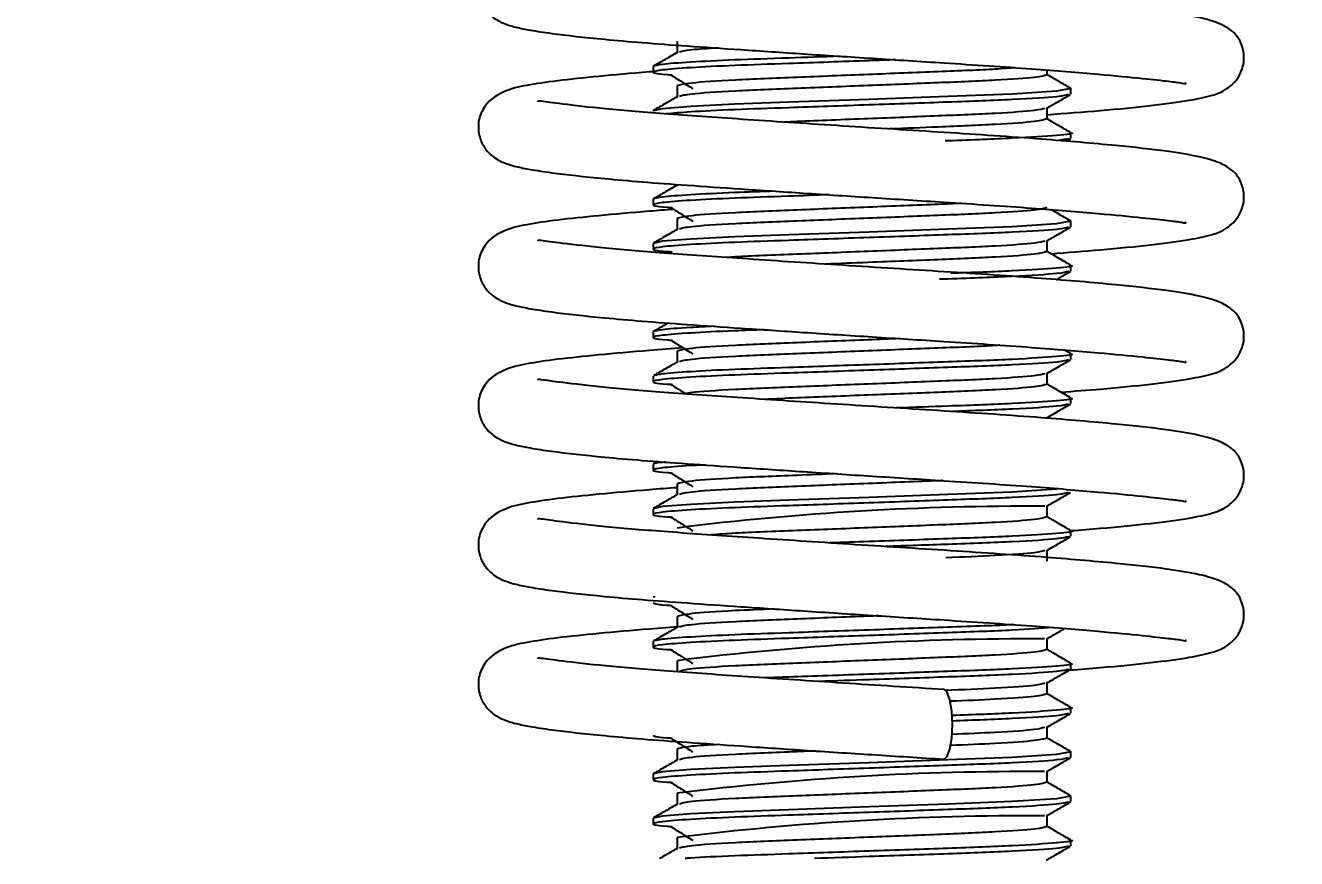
# Model space of a CAD drawing. Header units: millimetres. Extents: x 5 to 292, y 4 to 204.
# Drawn here: x 36.26 to 45.39, y 87.77 to 93.76 of the extents above; entities that cross this region are included whole.
import ezdxf

# ---------------------------------------------------------------- set-up
doc = ezdxf.new("R2010")
doc.units = ezdxf.units.MM
doc.layers.add('LAYER_1', color=179, linetype='Continuous')
doc.styles.add('SLDTEXTSTYLE0', font='TXT', dxfattribs={"width": 0.75})
doc.dimstyles.new('SLDDIMSTYLE1', dxfattribs={"dimtxt": 3.5, "dimasz": 3.556, "dimexe": 0, "dimexo": 0.0625, "dimgap": 0.875, "dimtad": 1, "dimrnd": 1e-09, "dimzin": 12, "dimdsep": 46, "dimtxsty": 'SLDTEXTSTYLE0', "dimblk1": 'CLOSED', "dimblk2": 'CLOSED', "dimsah": 1, "dimcen": 0.09, "dimadec": 0, "dimazin": 3, "dimtfac": 1, "dimtmove": 0, "dimatfit": 0, "dimldrblk": 'CLOSED', "dimfxl": 1, "dimfrac": 2, "dimtolj": 1, "dimtzin": 12, "dimarcsym": 0})

# ---------------------------------------------------------------- blocks, each defined once
blk = doc.blocks.new('_CLOSED')
at = {"color": 0, "linetype": 'ByBlock', "lineweight": -2}
for p, q in [((-1, 0.166667), (0, 0)), ((-1, 0.166667), (-1, -0.166667)), ((0, 0), (-1, -0.166667)), ((0, 0), (-1, 0))]:
    blk.add_line(p, q, dxfattribs=at)
blk = doc.blocks.new('_D_3')
at = {"layer": 'LAYER_1'}
for p, q in [((31.6958, 102.624), (31.6958, 108.974)), ((53.0229, 102.624), (30.6958, 102.624)), ((31.6958, 102.624), (31.6958, 84.774)), ((38.2229, 84.774), (30.6958, 84.774)), ((31.6958, 84.774), (31.6958, 78.424))]:
    blk.add_line(p, q, dxfattribs=at)
at = {"layer": 'LAYER_1', "xscale": 3.556, "yscale": 3.556}
for p, rotation in [((31.6958, 102.624, 1.4936), 270), ((31.6958, 84.774, 1.4936), 90)]:
    blk.add_blockref('_CLOSED', p, dxfattribs=dict(at, rotation=rotation))
at = {"layer": 'LAYER_1', "insert": (27.184, 83.1358), "char_height": 3.5, "attachment_point": 1, "rotation": 90, "style": 'SLDTEXTSTYLE0'}
blk.add_mtext('17.85mm', dxfattribs=at)

msp = doc.modelspace()

# ---------------------------------------------------------------- linework, layer by layer
at = {"color": 7, "linetype": 'Continuous', "lineweight": 25}
for p, q in [((40.9447, 93.64), (40.9447, 93.562)), ((40.9447, 93.64), (40.9447, 93.562)), ((40.7729, 93.4614), (40.7729, 93.4217)), ((43.601, 93.4019), (43.601, 93.4358)), ((40.9447, 93.3225), (40.9447, 93.2445)), ((40.9447, 93.3225), (40.9447, 93.2445)), ((43.7729, 93.2629), (43.7729, 93.3026)), ((43.601, 93.0844), (43.601, 93.1623)), ((43.7729, 92.9454), (43.7729, 92.9851)), ((43.755, 92.9426), (43.6812, 92.9291)), ((43.7383, 92.9242), (43.7706, 92.9429)), ((40.7729, 92.5089), (40.7729, 92.4692)), ((40.9447, 92.37), (40.9447, 92.292)), ((40.9447, 92.37), (40.9447, 92.292)), ((43.7729, 92.3104), (43.7729, 92.3501)), ((40.7729, 92.1914), (40.7729, 92.1517)), ((43.601, 92.1319), (43.601, 92.2098)), ((43.7729, 91.9929), (43.7729, 92.0326)), ((40.7729, 91.5564), (40.7729, 91.5167)), ((40.9447, 91.4175), (40.9447, 91.3395)), ((40.9447, 91.4175), (40.9447, 91.3395)), ((43.7706, 91.4002), (43.7267, 91.4256)), ((43.7729, 91.3579), (43.7729, 91.3976)), ((40.7729, 91.2389), (40.7729, 91.1992)), ((43.601, 91.1794), (43.601, 91.2573)), ((43.7729, 91.0404), (43.7729, 91.0801)), ((40.7729, 90.6039), (40.7729, 90.5642)), ((40.8069, 90.6248), (40.7751, 90.6064)), ((40.9447, 90.465), (40.9447, 90.387)), ((40.9447, 90.465), (40.9447, 90.387)), ((43.601, 90.2269), (43.601, 90.3048)), ((40.7729, 90.2864), (40.7729, 90.2467)), ((43.7729, 90.0879), (43.7729, 90.1276)), ((43.601, 89.9094), (43.601, 89.9873)), ((40.7853, 89.6541), (40.7729, 89.6514)), ((40.9447, 89.5125), (40.9447, 89.4345)), ((40.9447, 89.5125), (40.9447, 89.4345)), ((40.7729, 89.3339), (40.7729, 89.2942)), ((43.601, 89.2744), (43.601, 89.3523)), ((40.9447, 89.195), (40.9447, 89.117)), ((40.9447, 89.195), (40.9447, 89.117)), ((43.7729, 89.1354), (43.7729, 89.1751)), ((43.601, 88.9569), (43.601, 89.0348)), ((43.7729, 88.8179), (43.7729, 88.8576)), ((43.601, 88.6394), (43.601, 88.7173)), ((40.9447, 88.56), (40.9447, 88.482)), ((40.9447, 88.56), (40.9447, 88.482)), ((43.7729, 88.5004), (43.7729, 88.5401)), ((43.601, 88.3219), (43.601, 88.3998)), ((40.7729, 88.3814), (40.7729, 88.3417)), ((40.9447, 88.2425), (40.9447, 88.1645)), ((40.9447, 88.2425), (40.9447, 88.1645)), ((43.7729, 88.1829), (43.7729, 88.2226)), ((40.7729, 88.0639), (40.7729, 88.0242)), ((43.601, 88.0044), (43.601, 88.0823)), ((40.9447, 87.925), (40.9447, 87.847)), ((40.9447, 87.925), (40.9447, 87.847)), ((43.7729, 87.8654), (43.7729, 87.9051))]:
    msp.add_line(p, q, dxfattribs=at)
at = {"color": 7, "linetype": 'Continuous', "lineweight": 25, "flags": 128}
for points in [[(43.7589, 93.3054), (43.7728, 93.3031), (43.6693, 93.2841), (43.3514, 93.2634), (42.8888, 93.245), (42.323, 93.225), (41.7462, 93.2047), (41.3598, 93.1906), (41.0435, 93.1749), (40.8398, 93.1586), (40.7729, 93.1439), (40.7729, 93.1439)], [(43.7592, 92.3529), (43.7728, 92.3506), (43.6693, 92.3316), (43.3514, 92.3108), (42.8888, 92.2925), (42.323, 92.2725), (41.7462, 92.2522), (41.3598, 92.2381), (41.0435, 92.2224), (40.8398, 92.2061), (40.7729, 92.1914), (40.7729, 92.1914)], [(43.6831, 90.4291), (43.6693, 90.4266), (43.3514, 90.4058), (42.8888, 90.3875), (42.323, 90.3675), (41.7462, 90.3472), (41.3598, 90.3331), (41.0435, 90.3174), (40.8398, 90.3011), (40.7729, 90.2864), (40.7729, 90.2864)], [(42.8612, 88.4875), (42.8619, 88.4875), (42.8847, 88.5065), (42.904, 88.5607), (42.9169, 88.6418), (42.9214, 88.7375), (42.9169, 88.8332), (42.904, 88.9143), (42.8847, 88.9685), (42.8619, 88.9875), (42.8618, 88.9875)], [(43.7589, 88.5429), (43.7728, 88.5406), (43.6693, 88.5216), (43.3514, 88.5008), (42.8888, 88.4825), (42.323, 88.4625), (41.7462, 88.4422), (41.3598, 88.4281), (41.0435, 88.4124), (40.8398, 88.3961), (40.7729, 88.3814), (40.7729, 88.3814)], [(43.7589, 88.2254), (43.7728, 88.2231), (43.6693, 88.2041), (43.3514, 88.1834), (42.8888, 88.165), (42.323, 88.145), (41.7462, 88.1247), (41.3598, 88.1106), (41.0435, 88.0949), (40.8398, 88.0786), (40.7729, 88.0639), (40.7729, 88.0639)]]:
    msp.add_lwpolyline(points, dxfattribs=at)
at = {"color": 7, "linetype": 'Continuous', "lineweight": 25}
for centre, radius, start, end in [((43.4492, 70.1442), 20.1595, 89.6162, 97.13636), ((43.4488, 69.1969), 20.1542, 89.61522, 97.13734), ((43.4492, 68.2381), 20.1606, 89.61641, 97.13616), ((43.4491, 67.9221), 20.159, 89.61612, 97.13644)]:
    msp.add_arc(centre, radius, start, end, dxfattribs=at)
for points, knots in [([(40.7776, 94.4244), (40.7672, 94.4236), (40.6169, 94.4122), (40.3768, 94.3899), (40.0729, 94.3591), (39.8629, 94.3275), (39.7063, 94.2937), (39.5626, 94.2032), (39.5095, 94.0595), (39.5225, 93.9429), (39.5667, 93.865), (39.6304, 93.8031), (39.7021, 93.7671), (39.7841, 93.7426), (39.8941, 93.7207), (40.0809, 93.6925), (40.3522, 93.6624), (40.6949, 93.6324), (41.0219, 93.6085), (41.4103, 93.5819), (41.859, 93.5517), (42.356, 93.5193), (42.6902, 93.4983), (42.8612, 93.4875)], [0, 0, 0, 0, 0.005015, 0.072836, 0.139574, 0.20664, 0.267651, 0.321057, 0.343477, 0.361548, 0.377567, 0.392427, 0.420635, 0.459246, 0.497915, 0.544804, 0.631847, 0.682011, 0.735729, 0.794427, 0.858765, 0.927781, 1, 1, 1, 1]), ([(43.601, 93.1153), (43.7325, 93.1252), (44.0121, 93.1462), (44.3611, 93.1815), (44.6199, 93.2157), (44.7758, 93.2492), (44.8642, 93.2792), (44.9388, 93.336), (44.9883, 93.3975), (45.0213, 93.4933), (45.0124, 93.5949), (44.9702, 93.6799), (44.9172, 93.7303), (44.8333, 93.7762), (44.6903, 93.8171), (44.454, 93.8561), (44.0856, 93.8962), (43.5522, 93.9421), (42.8751, 93.9873), (42.1438, 94.0325), (41.4591, 94.0788), (40.8776, 94.1181), (40.4232, 94.1559), (40.1109, 94.1919), (39.9778, 94.211), (39.9418, 94.2149), (39.9432, 94.2094), (39.9434, 94.2085)], [0, 0, 0, 0, 0.046702, 0.099276, 0.153317, 0.197273, 0.226966, 0.237643, 0.248661, 0.260737, 0.273278, 0.285847, 0.304342, 0.332399, 0.369803, 0.415717, 0.470932, 0.536383, 0.609847, 0.681787, 0.750427, 0.813274, 0.872374, 0.926904, 0.974775, 0.996053, 1, 1, 1, 1]), ([(41.2395, 93.5938), (41.1681, 93.5894), (40.9985, 93.5789), (40.9744, 93.5692), (40.9605, 93.5636)], [0, 0, 0, 0, 0.421179, 1, 1, 1, 1]), ([(42.5131, 93.5096), (42.4501, 93.5073), (42.1982, 93.4984), (41.7789, 93.4835), (41.342, 93.4686), (41.0232, 93.4528), (40.8167, 93.4363), (40.7543, 93.4207), (40.7848, 93.4092), (40.8959, 93.402), (40.9087, 93.4011)], [0, 0, 0, 0, 0.060885, 0.24325, 0.381091, 0.523799, 0.6684, 0.808193, 0.977797, 1, 1, 1, 1]), ([(42.115, 93.5352), (41.9897, 93.5307), (41.7163, 93.5211), (41.3419, 93.5083), (41.0243, 93.4924), (40.8127, 93.476), (40.786, 93.4662), (40.7729, 93.4614)], [0, 0, 0, 0, 0.171084, 0.373333, 0.582722, 0.794888, 1, 1, 1, 1]), ([(40.9473, 93.5635), (40.9186, 93.5469), (40.8612, 93.5137), (40.8038, 93.4805), (40.7751, 93.4639)], [0, 0, 0, 0, 0.499965, 1, 1, 1, 1]), ([(40.7846, 93.425), (40.7719, 93.424), (40.6191, 93.4124), (40.3767, 93.3899), (40.0729, 93.3591), (39.8628, 93.3275), (39.7063, 93.2937), (39.5626, 93.2032), (39.5095, 93.0595), (39.5225, 92.9429), (39.5667, 92.865), (39.6304, 92.8031), (39.7021, 92.7671), (39.7841, 92.7426), (39.8941, 92.7207), (40.0809, 92.6925), (40.3522, 92.6624), (40.6949, 92.6324), (41.0219, 92.6085), (41.4103, 92.5819), (41.859, 92.5517), (42.356, 92.5193), (42.6902, 92.4983), (42.8612, 92.4875)], [0, 0, 0, 0, 0.006149, 0.073892, 0.140554, 0.207543, 0.268485, 0.321831, 0.344225, 0.362275, 0.378276, 0.393119, 0.421295, 0.459862, 0.498487, 0.545323, 0.632267, 0.682373, 0.73603, 0.794661, 0.858926, 0.927863, 1, 1, 1, 1]), ([(43.3734, 93.4527), (43.329, 93.449), (43.202, 93.4386), (42.8223, 93.4238), (42.319, 93.4037), (41.7915, 93.3827), (41.3349, 93.3646), (41.0083, 93.3423), (40.9658, 93.329), (40.9447, 93.3225)], [0, 0, 0, 0, 0.079204, 0.226407, 0.377651, 0.529867, 0.683659, 0.843731, 1, 1, 1, 1]), ([(42.8612, 93.4875), (43.077, 93.4734), (43.485, 93.4467), (43.9619, 93.4074), (44.2841, 93.3771), (44.4777, 93.3546), (44.5676, 93.3447), (44.6024, 93.3347), (44.597, 93.342), (44.597, 93.3421)], [0, 0, 0, 0, 0.240191, 0.454061, 0.635126, 0.783886, 0.905775, 0.99934, 1, 1, 1, 1]), ([(40.8981, 93.4012), (40.9246, 93.3846), (40.9777, 93.3515), (41.0306, 93.3184), (41.0571, 93.3018)], [0, 0, 0, 0, 0.500007, 1, 1, 1, 1]), ([(43.5988, 93.4018), (43.5817, 93.3958), (43.5465, 93.3834), (43.2541, 93.3622), (42.8283, 93.3444), (42.3174, 93.3243), (41.7917, 93.3033), (41.3357, 93.2852), (41.0208, 93.264), (40.9793, 93.2517), (40.9605, 93.2461)], [0, 0, 0, 0, 0.121501, 0.249525, 0.372592, 0.499038, 0.626296, 0.754871, 0.888696, 1, 1, 1, 1]), ([(43.7706, 93.3052), (43.7419, 93.3218), (43.6854, 93.3545), (43.6288, 93.3872), (43.601, 93.4033)], [0, 0, 0, 0, 0.507682, 1, 1, 1, 1]), ([(40.9473, 93.246), (40.9186, 93.2294), (40.8612, 93.1962), (40.8038, 93.163), (40.7751, 93.1464)], [0, 0, 0, 0, 0.499966, 1, 1, 1, 1]), ([(43.755, 93.2601), (43.7376, 93.255), (43.6987, 93.2435), (43.38, 93.2233), (42.9004, 93.2055), (42.3231, 93.1854), (41.7796, 93.1661), (41.3438, 93.1511), (41.0274, 93.1358), (40.9156, 93.1256), (40.8626, 93.1207)], [0, 0, 0, 0, 0.115363, 0.258687, 0.396463, 0.53802, 0.680484, 0.788167, 0.899651, 1, 1, 1, 1]), ([(43.5985, 93.1608), (43.6271, 93.1774), (43.6845, 93.2106), (43.7419, 93.2438), (43.7706, 93.2604)], [0, 0, 0, 0, 0.4999465, 1, 1, 1, 1]), ([(43.626, 92.1173), (43.7488, 92.1265), (44.0195, 92.1468), (44.361, 92.1815), (44.6199, 92.2157), (44.7758, 92.2492), (44.8642, 92.2792), (44.9388, 92.336), (44.9883, 92.3975), (45.0213, 92.4933), (45.0124, 92.5949), (44.9702, 92.6799), (44.9172, 92.7303), (44.8333, 92.7762), (44.6903, 92.8171), (44.454, 92.8561), (44.0856, 92.8962), (43.5522, 92.9421), (42.8751, 92.9873), (42.1438, 93.0325), (41.4591, 93.0788), (40.8776, 93.1181), (40.4232, 93.1559), (40.1109, 93.1919), (39.9778, 93.2109), (39.9418, 93.2149), (39.9432, 93.2094), (39.9434, 93.2085)], [0, 0, 0, 0, 0.043789, 0.096524, 0.15073, 0.19482, 0.224604, 0.235313, 0.246365, 0.258479, 0.271058, 0.283665, 0.302217, 0.330359, 0.367878, 0.413932, 0.469315, 0.534966, 0.608655, 0.680814, 0.749664, 0.812704, 0.871984, 0.926681, 0.974698, 0.996041, 1, 1, 1, 1]), ([(43.5842, 93.1607), (43.5689, 93.1556), (43.5344, 93.1442), (43.2534, 93.1241), (42.8273, 93.1063), (42.3224, 93.0862), (41.919, 93.0707), (41.7444, 93.0631), (41.7141, 93.0618)], [0, 0, 0, 0, 0.160573, 0.36275, 0.557098, 0.756781, 0.957747, 1, 1, 1, 1]), ([(43.5988, 93.0844), (43.5817, 93.0783), (43.5467, 93.0659), (43.2532, 93.0447), (42.8734, 93.0288), (42.5866, 93.0174), (42.4664, 93.0127)], [0, 0, 0, 0, 0.2633345, 0.5408082, 0.8075368, 1, 1, 1, 1]), ([(43.7707, 92.9876), (43.742, 93.0042), (43.6855, 93.0369), (43.6289, 93.0696), (43.601, 93.0858)], [0, 0, 0, 0, 0.507282, 1, 1, 1, 1]), ([(43.7594, 92.9878), (43.7642, 92.9871), (43.8108, 92.9799), (43.6901, 92.9669), (43.3829, 92.9454), (43.0663, 92.9337), (42.8759, 92.927), (42.8694, 92.9268)], [0, 0, 0, 0, 0.036984, 0.352431, 0.676984, 0.988974, 1, 1, 1, 1]), ([(40.9473, 92.611), (40.9186, 92.5944), (40.8612, 92.5612), (40.8038, 92.528), (40.7751, 92.5114)], [0, 0, 0, 0, 0.499945, 1, 1, 1, 1]), ([(42.0373, 92.5403), (41.9386, 92.5368), (41.6921, 92.528), (41.3425, 92.5161), (41.0231, 92.5002), (40.8167, 92.4838), (40.7543, 92.4682), (40.7848, 92.4567), (40.8959, 92.4495), (40.9087, 92.4486)], [0, 0, 0, 0, 0.108422, 0.270822, 0.438956, 0.609319, 0.774019, 0.973841, 1, 1, 1, 1]), ([(41.6473, 92.5661), (41.5481, 92.5626), (41.3108, 92.5544), (41.0257, 92.54), (40.8123, 92.5235), (40.7859, 92.5137), (40.7729, 92.5089)], [0, 0, 0, 0, 0.193674, 0.463093, 0.736084, 1, 1, 1, 1]), ([(40.9196, 92.4352), (40.861, 92.4309), (40.6609, 92.4159), (40.3753, 92.3899), (40.0733, 92.3591), (39.8628, 92.3275), (39.7063, 92.2937), (39.5626, 92.2032), (39.5095, 92.0596), (39.5225, 91.9429), (39.5667, 91.865), (39.6304, 91.8031), (39.7021, 91.7671), (39.7841, 91.7426), (39.8941, 91.7207), (40.0809, 91.6925), (40.3522, 91.6624), (40.6949, 91.6324), (41.0219, 91.6085), (41.4103, 91.5819), (41.859, 91.5517), (42.356, 91.5193), (42.6902, 91.4983), (42.8612, 91.4875)], [0, 0, 0, 0, 0.027415, 0.093708, 0.158944, 0.2245, 0.284137, 0.336342, 0.358257, 0.375921, 0.39158, 0.406105, 0.433678, 0.47142, 0.509218, 0.555052, 0.640135, 0.689169, 0.741679, 0.799054, 0.861945, 0.929407, 1, 1, 1, 1]), ([(40.8981, 92.4487), (40.9246, 92.4321), (40.9777, 92.399), (41.0306, 92.3659), (41.0571, 92.3493)], [0, 0, 0, 0, 0.500007, 1, 1, 1, 1]), ([(42.9898, 92.4788), (42.9342, 92.4762), (42.7424, 92.4674), (42.3133, 92.4512), (41.7931, 92.4302), (41.3345, 92.4121), (41.0084, 92.3898), (40.9658, 92.3765), (40.9447, 92.37)], [0, 0, 0, 0, 0.073817, 0.254894, 0.437134, 0.621261, 0.812907, 1, 1, 1, 1]), ([(43.5988, 92.4493), (43.5817, 92.4433), (43.5465, 92.4309), (43.2541, 92.4097), (42.8283, 92.3919), (42.3174, 92.3718), (41.7917, 92.3508), (41.3358, 92.3327), (41.021, 92.3115), (40.9795, 92.2992), (40.9607, 92.2936)], [0, 0, 0, 0, 0.121531, 0.249587, 0.372685, 0.499161, 0.626451, 0.755058, 0.888917, 1, 1, 1, 1]), ([(42.8612, 92.4875), (43.077, 92.4734), (43.485, 92.4467), (43.9619, 92.4074), (44.2841, 92.3771), (44.4777, 92.3545), (44.5676, 92.3448), (44.6024, 92.3345), (44.597, 92.342), (44.597, 92.3421)], [0, 0, 0, 0, 0.24019, 0.454061, 0.635126, 0.783886, 0.905775, 0.999339, 1, 1, 1, 1]), ([(43.7707, 92.3527), (43.742, 92.3693), (43.6955, 92.3961), (43.649, 92.423), (43.6312, 92.4333)], [0, 0, 0, 0, 0.617302, 1, 1, 1, 1]), ([(43.755, 92.3076), (43.7376, 92.3025), (43.6987, 92.291), (43.38, 92.2708), (42.9005, 92.253), (42.3229, 92.2329), (41.7804, 92.2136), (41.3417, 92.1986), (41.0233, 92.1827), (40.8167, 92.1663), (40.7543, 92.1507), (40.7848, 92.1392), (40.8959, 92.132), (40.9087, 92.1311)], [0, 0, 0, 0, 0.090719, 0.203425, 0.311768, 0.423084, 0.535114, 0.619793, 0.707461, 0.796292, 0.882169, 0.98636, 1, 1, 1, 1]), ([(40.9473, 92.2935), (40.9186, 92.2769), (40.8612, 92.2437), (40.8038, 92.2105), (40.7751, 92.1939)], [0, 0, 0, 0, 0.499954, 1, 1, 1, 1]), ([(43.5985, 92.2083), (43.6271, 92.2249), (43.6845, 92.2581), (43.7419, 92.2913), (43.7706, 92.3079)], [0, 0, 0, 0, 0.499956, 1, 1, 1, 1]), ([(43.7007, 91.1231), (43.7975, 91.1305), (44.0417, 91.1489), (44.3605, 91.1815), (44.62, 91.2157), (44.7758, 91.2492), (44.8642, 91.2792), (44.9388, 91.336), (44.9883, 91.3975), (45.0213, 91.4933), (45.0124, 91.5949), (44.9702, 91.6799), (44.9172, 91.7303), (44.8333, 91.7762), (44.6903, 91.8171), (44.454, 91.8561), (44.0856, 91.8962), (43.5522, 91.9421), (42.8751, 91.9873), (42.1438, 92.0325), (41.4591, 92.0788), (40.8776, 92.1181), (40.4232, 92.1559), (40.1109, 92.1919), (39.9778, 92.211), (39.9418, 92.2149), (39.9432, 92.2094), (39.9434, 92.2085)], [0, 0, 0, 0, 0.034968, 0.088189, 0.142895, 0.187392, 0.21745, 0.228259, 0.239413, 0.251638, 0.264333, 0.277057, 0.295779, 0.324181, 0.362046, 0.408525, 0.46442, 0.530676, 0.605044, 0.67787, 0.747355, 0.810976, 0.870803, 0.926004, 0.974464, 0.996005, 1, 1, 1, 1]), ([(43.5842, 92.2082), (43.569, 92.2031), (43.5345, 92.1917), (43.2529, 92.1716), (42.8293, 92.1538), (42.3146, 92.1337), (41.8018, 92.1126), (41.4358, 92.0997), (41.3202, 92.0913), (41.3003, 92.0899)], [0, 0, 0, 0, 0.133476, 0.301536, 0.463087, 0.629073, 0.796126, 0.964907, 1, 1, 1, 1]), ([(43.5988, 92.1318), (43.5817, 92.1258), (43.5465, 92.1134), (43.2538, 92.0922), (42.8294, 92.0745), (42.383, 92.0569), (42.1126, 92.0461), (42.0108, 92.042)], [0, 0, 0, 0, 0.211163, 0.433665, 0.64755, 0.867307, 1, 1, 1, 1]), ([(43.7706, 92.0352), (43.742, 92.0518), (43.6854, 92.0845), (43.6289, 92.1172), (43.601, 92.1333)], [0, 0, 0, 0, 0.507484, 1, 1, 1, 1]), ([(43.755, 91.9901), (43.7379, 91.985), (43.6995, 91.9735), (43.3756, 91.9532), (43.0541, 91.9411), (42.8497, 91.9339), (42.8299, 91.9332)], [0, 0, 0, 0, 0.2805524, 0.6291023, 0.9641604, 1, 1, 1, 1]), ([(43.7591, 92.0354), (43.7641, 92.0346), (43.8108, 92.0274), (43.6876, 92.0144), (43.3965, 91.9934), (43.0669, 91.9815), (42.909, 91.9758)], [0, 0, 0, 0, 0.0385763, 0.3617747, 0.6943023, 1, 1, 1, 1]), ([(43.6667, 91.9303), (43.6727, 91.9338), (43.7073, 91.9538), (43.7419, 91.9738), (43.7706, 91.9904)], [0, 0, 0, 0, 0.1711547, 1, 1, 1, 1]), ([(41.2111, 91.5957), (41.1526, 91.593), (40.982, 91.585), (40.8154, 91.5709), (40.7869, 91.5612), (40.7729, 91.5564)], [0, 0, 0, 0, 0.210086, 0.61172, 1, 1, 1, 1]), ([(40.8796, 91.6194), (40.8735, 91.6158), (40.8386, 91.5956), (40.8037, 91.5755), (40.775, 91.5589)], [0, 0, 0, 0, 0.176954, 1, 1, 1, 1]), ([(41.5719, 91.5711), (41.4991, 91.5686), (41.2891, 91.5612), (41.0254, 91.5478), (40.8161, 91.5313), (40.7545, 91.5157), (40.7848, 91.5042), (40.8959, 91.497), (40.9087, 91.4961)], [0, 0, 0, 0, 0.108951, 0.314409, 0.522592, 0.723853, 0.968033, 1, 1, 1, 1]), ([(40.8981, 91.4962), (40.9246, 91.4796), (40.9777, 91.4465), (41.0306, 91.4134), (41.0571, 91.3968)], [0, 0, 0, 0, 0.5000119, 1, 1, 1, 1]), ([(42.5434, 91.5076), (42.4685, 91.5046), (42.2266, 91.495), (41.7903, 91.4776), (41.3352, 91.4596), (41.0082, 91.4373), (40.9657, 91.424), (40.9447, 91.4175)], [0, 0, 0, 0, 0.098852, 0.319258, 0.541945, 0.773726, 1, 1, 1, 1]), ([(40.9874, 91.4404), (40.9056, 91.4343), (40.6816, 91.4176), (40.3748, 91.3899), (40.0734, 91.3591), (39.8627, 91.3275), (39.7063, 91.2937), (39.5626, 91.2032), (39.5095, 91.0595), (39.5225, 90.9429), (39.5667, 90.865), (39.6304, 90.8031), (39.7021, 90.7671), (39.7841, 90.7426), (39.8941, 90.7207), (40.0809, 90.6925), (40.3522, 90.6624), (40.6949, 90.6324), (41.0219, 90.6085), (41.4103, 90.5819), (41.859, 90.5517), (42.356, 90.5193), (42.6902, 90.4983), (42.8612, 90.4875)], [0, 0, 0, 0, 0.037753, 0.103343, 0.167885, 0.232744, 0.291747, 0.343397, 0.365079, 0.382555, 0.398048, 0.412418, 0.439698, 0.477039, 0.514435, 0.559782, 0.643961, 0.692473, 0.744425, 0.801191, 0.863413, 0.930157, 1, 1, 1, 1]), ([(43.2631, 91.4602), (43.2517, 91.4593), (43.1527, 91.4517), (42.8175, 91.4395), (42.3203, 91.4193), (41.7909, 91.3983), (41.336, 91.3802), (41.0207, 91.359), (40.9793, 91.3467), (40.9604, 91.3411)], [0, 0, 0, 0, 0.020953, 0.181489, 0.346431, 0.512434, 0.680154, 0.854724, 1, 1, 1, 1]), ([(42.8612, 91.4875), (43.077, 91.4734), (43.485, 91.4467), (43.9619, 91.4074), (44.2841, 91.3771), (44.4777, 91.3546), (44.5676, 91.3447), (44.6024, 91.3347), (44.597, 91.342), (44.597, 91.3421)], [0, 0, 0, 0, 0.240191, 0.454061, 0.635126, 0.783886, 0.905775, 0.99934, 1, 1, 1, 1]), ([(43.755, 91.3551), (43.7376, 91.35), (43.6987, 91.3385), (43.38, 91.3183), (42.9005, 91.3005), (42.3229, 91.2804), (41.7804, 91.2611), (41.3417, 91.2461), (41.0233, 91.2303), (40.8167, 91.2138), (40.7543, 91.1982), (40.7848, 91.1867), (40.8959, 91.1795), (40.9087, 91.1786)], [0, 0, 0, 0, 0.090719, 0.203425, 0.311768, 0.423084, 0.535114, 0.619793, 0.707461, 0.796292, 0.882169, 0.98636, 1, 1, 1, 1]), ([(40.9472, 91.341), (40.9185, 91.3244), (40.8612, 91.2912), (40.8038, 91.258), (40.7751, 91.2414)], [0, 0, 0, 0, 0.499949, 1, 1, 1, 1]), ([(43.759, 91.4004), (43.764, 91.3996), (43.8108, 91.3925), (43.6889, 91.3794), (43.3875, 91.358), (42.8985, 91.3402), (42.3234, 91.3201), (41.7805, 91.3007), (41.3412, 91.2858), (41.0252, 91.2699), (40.8224, 91.2544), (40.7966, 91.2455), (40.7851, 91.2416)], [0, 0, 0, 0, 0.014668, 0.136592, 0.262036, 0.382624, 0.50652, 0.631212, 0.72546, 0.823037, 0.921907, 1, 1, 1, 1]), ([(43.5985, 91.2558), (43.6271, 91.2724), (43.6845, 91.3056), (43.7419, 91.3388), (43.7706, 91.3554)], [0, 0, 0, 0, 0.499951, 1, 1, 1, 1]), ([(43.5842, 91.2557), (43.5689, 91.2506), (43.5345, 91.2392), (43.2531, 91.2191), (42.8285, 91.2013), (42.3175, 91.1812), (41.7908, 91.1601), (41.3394, 91.1421), (41.0526, 91.1236), (41.0138, 91.1138), (41.0017, 91.1107)], [0, 0, 0, 0, 0.109386, 0.2471133, 0.379507, 0.5155353, 0.6524378, 0.7907572, 0.9347252, 1, 1, 1, 1]), ([(43.7699, 90.1286), (43.8427, 90.1341), (44.0624, 90.1508), (44.3599, 90.1815), (44.6201, 90.2157), (44.7757, 90.2492), (44.8642, 90.2792), (44.9388, 90.336), (44.9883, 90.3975), (45.0213, 90.4933), (45.0124, 90.5949), (44.9702, 90.6799), (44.9172, 90.7303), (44.8333, 90.7762), (44.6903, 90.8171), (44.454, 90.8561), (44.0856, 90.8962), (43.5522, 90.9421), (42.8751, 90.9873), (42.1438, 91.0325), (41.4591, 91.0788), (40.8776, 91.1181), (40.4232, 91.1559), (40.1109, 91.1919), (39.9778, 91.2109), (39.9418, 91.2149), (39.9432, 91.2094), (39.9434, 91.2085)], [0, 0, 0, 0, 0.026647, 0.080327, 0.135505, 0.180385, 0.210703, 0.221605, 0.232855, 0.245185, 0.25799, 0.270823, 0.289707, 0.318354, 0.356546, 0.403425, 0.459801, 0.52663, 0.601639, 0.675092, 0.745176, 0.809346, 0.869689, 0.925366, 0.974244, 0.99597, 1, 1, 1, 1]), ([(40.8981, 91.1787), (40.9246, 91.1621), (40.9611, 91.1393), (40.9975, 91.1165), (41.0075, 91.1103)], [0, 0, 0, 0, 0.727144, 1, 1, 1, 1]), ([(43.5988, 91.1793), (43.5816, 91.1733), (43.5464, 91.1609), (43.2543, 91.1397), (42.8275, 91.1219), (42.3205, 91.1018), (41.8656, 91.0841), (41.6475, 91.0746), (41.5716, 91.0713)], [0, 0, 0, 0, 0.174989, 0.359375, 0.536619, 0.71873, 0.902011, 1, 1, 1, 1]), ([(43.7706, 91.0827), (43.7419, 91.0993), (43.6854, 91.132), (43.6289, 91.1647), (43.601, 91.1808)], [0, 0, 0, 0, 0.5076606, 1, 1, 1, 1]), ([(43.7589, 91.0829), (43.764, 91.0821), (43.8108, 91.075), (43.6892, 91.0619), (43.3864, 91.0404), (42.9581, 91.0249), (42.6443, 91.0138), (42.518, 91.0094)], [0, 0, 0, 0, 0.031783, 0.29461, 0.565024, 0.824971, 1, 1, 1, 1]), ([(43.755, 91.0376), (43.7373, 91.0325), (43.6976, 91.021), (43.3916, 91.0013), (43.0688, 90.9895), (42.9154, 90.9839)], [0, 0, 0, 0, 0.2969094, 0.6657807, 1, 1, 1, 1]), ([(43.5985, 90.9383), (43.6271, 90.9549), (43.6845, 90.9881), (43.7419, 91.0213), (43.7706, 91.0379)], [0, 0, 0, 0, 0.499956, 1, 1, 1, 1]), ([(41.1453, 90.6003), (41.1102, 90.5986), (40.9643, 90.5917), (40.8211, 90.5787), (40.7528, 90.5632), (40.7848, 90.5517), (40.8959, 90.5445), (40.9087, 90.5436)], [0, 0, 0, 0, 0.087963, 0.364907, 0.632643, 0.957475, 1, 1, 1, 1]), ([(40.864, 90.6205), (40.8556, 90.6199), (40.7793, 90.614), (40.7759, 90.6086), (40.7729, 90.6039)], [0, 0, 0, 0, 0.109337, 1, 1, 1, 1]), ([(40.8981, 90.5437), (40.9246, 90.5271), (40.9777, 90.494), (41.0306, 90.4609), (41.0571, 90.4443)], [0, 0, 0, 0, 0.50001, 1, 1, 1, 1]), ([(42.0877, 90.537), (41.9923, 90.5332), (41.7219, 90.5224), (41.3358, 90.5071), (41.0081, 90.4848), (40.9657, 90.4715), (40.9447, 90.465)], [0, 0, 0, 0, 0.1512604, 0.4289035, 0.717885, 1, 1, 1, 1]), ([(42.851, 90.4882), (42.8401, 90.4877), (42.6901, 90.4809), (42.3106, 90.4668), (41.7936, 90.4458), (41.3352, 90.4277), (41.021, 90.4065), (40.9794, 90.3942), (40.9605, 90.3886)], [0, 0, 0, 0, 0.015422, 0.213874, 0.413601, 0.615396, 0.825431, 1, 1, 1, 1]), ([(42.8612, 90.4875), (43.077, 90.4734), (43.485, 90.4467), (43.9619, 90.4074), (44.2841, 90.3771), (44.4777, 90.3546), (44.5676, 90.3447), (44.6024, 90.3346), (44.597, 90.342), (44.597, 90.3421)], [0, 0, 0, 0, 0.24019, 0.454061, 0.635126, 0.783886, 0.905775, 0.999339, 1, 1, 1, 1]), ([(40.9447, 90.4372), (40.8776, 90.4321), (40.6686, 90.4165), (40.3751, 90.3899), (40.0734, 90.3591), (39.8627, 90.3275), (39.7063, 90.2937), (39.5626, 90.2032), (39.5095, 90.0595), (39.5225, 89.9429), (39.5667, 89.865), (39.6304, 89.8031), (39.7021, 89.7671), (39.7841, 89.7426), (39.8941, 89.7207), (40.0809, 89.6925), (40.3522, 89.6624), (40.6949, 89.6324), (41.0219, 89.6085), (41.4103, 89.5819), (41.859, 89.5517), (42.356, 89.5193), (42.6902, 89.4983), (42.8612, 89.4875)], [0, 0, 0, 0, 0.031276, 0.097306, 0.162283, 0.227579, 0.286979, 0.338977, 0.360805, 0.378398, 0.393995, 0.408463, 0.435926, 0.473518, 0.511167, 0.556818, 0.641564, 0.690403, 0.742704, 0.799852, 0.862493, 0.929687, 1, 1, 1, 1]), ([(43.755, 90.4026), (43.7376, 90.3975), (43.6987, 90.386), (43.38, 90.3658), (42.9005, 90.348), (42.3229, 90.3279), (41.7804, 90.3086), (41.3417, 90.2936), (41.0233, 90.2778), (40.8167, 90.2613), (40.7543, 90.2457), (40.7848, 90.2342), (40.8959, 90.227), (40.9087, 90.2261)], [0, 0, 0, 0, 0.090719, 0.203425, 0.311768, 0.423084, 0.535114, 0.619793, 0.707461, 0.796292, 0.882169, 0.98636, 1, 1, 1, 1]), ([(43.5985, 90.3033), (43.6271, 90.3199), (43.6845, 90.3531), (43.7419, 90.3863), (43.7706, 90.4029)], [0, 0, 0, 0, 0.4999489, 1, 1, 1, 1]), ([(40.9473, 90.3885), (40.9186, 90.3719), (40.8612, 90.3387), (40.8038, 90.3055), (40.7751, 90.2889)], [0, 0, 0, 0, 0.4999656, 1, 1, 1, 1]), ([(42.8626, 89.9875), (42.6199, 90.0027), (42.1457, 90.0326), (41.4586, 90.0788), (40.8777, 90.1181), (40.4232, 90.1559), (40.1109, 90.1919), (39.9778, 90.2109), (39.9418, 90.2149), (39.9432, 90.2094), (39.9434, 90.2085)], [0, 0, 0, 0, 0.184389, 0.36032, 0.521404, 0.672882, 0.812648, 0.935345, 0.989884, 1, 1, 1, 1]), ([(40.8981, 90.2262), (40.9246, 90.2096), (40.9777, 90.1765), (41.0306, 90.1434), (41.0571, 90.1268)], [0, 0, 0, 0, 0.500007, 1, 1, 1, 1]), ([(43.5988, 90.2268), (43.5817, 90.2208), (43.5465, 90.2084), (43.254, 90.1872), (42.8287, 90.1694), (42.3158, 90.1493), (41.7978, 90.1283), (41.3859, 90.113), (41.2413, 90.1018), (41.1881, 90.0977)], [0, 0, 0, 0, 0.146422, 0.300706, 0.449015, 0.601396, 0.754756, 0.909703, 1, 1, 1, 1]), ([(43.7707, 90.1302), (43.742, 90.1467), (43.6854, 90.1794), (43.6289, 90.2122), (43.601, 90.2283)], [0, 0, 0, 0, 0.50737, 1, 1, 1, 1]), ([(43.7592, 90.1303), (43.7642, 90.1296), (43.8108, 90.1224), (43.689, 90.1094), (43.3872, 90.088), (42.8996, 90.0703), (42.419, 90.0534), (42.1344, 90.0434), (42.0405, 90.0401)], [0, 0, 0, 0, 0.025412, 0.240317, 0.461426, 0.673977, 0.892359, 1, 1, 1, 1]), ([(43.755, 90.0851), (43.7377, 90.08), (43.6988, 90.0685), (43.3793, 90.0483), (42.9356, 90.0318), (42.593, 90.0198), (42.439, 90.0144)], [0, 0, 0, 0, 0.226648, 0.508228, 0.778909, 1, 1, 1, 1]), ([(43.5985, 89.9858), (43.6271, 90.0024), (43.6845, 90.0356), (43.7419, 90.0688), (43.7706, 90.0854)], [0, 0, 0, 0, 0.4999536, 1, 1, 1, 1]), ([(43.7638, 89.1281), (43.8388, 89.1338), (44.0606, 89.1506), (44.36, 89.1815), (44.6201, 89.2157), (44.7757, 89.2492), (44.8642, 89.2792), (44.9388, 89.336), (44.9883, 89.3975), (45.0213, 89.4933), (45.0124, 89.5949), (44.9702, 89.6799), (44.9172, 89.7303), (44.8333, 89.7762), (44.6903, 89.8171), (44.454, 89.8561), (44.0852, 89.8962), (43.554, 89.9421), (43.1017, 89.9718), (42.8626, 89.9875)], [0, 0, 0, 0, 0.04548, 0.134592, 0.226191, 0.300695, 0.351024, 0.369121, 0.387797, 0.408266, 0.429523, 0.450827, 0.482176, 0.529731, 0.593131, 0.670954, 0.764542, 0.87548, 1, 1, 1, 1]), ([(43.5842, 89.9857), (43.5686, 89.9806), (43.5334, 89.9692), (43.2719, 89.9501), (42.9979, 89.9387), (42.8736, 89.9336)], [0, 0, 0, 0, 0.30248, 0.683331, 1, 1, 1, 1]), ([(40.7729, 89.6117), (40.7782, 89.6058), (40.7842, 89.5992), (40.8958, 89.592), (40.9087, 89.5911)], [0, 0, 0, 0, 0.8842411, 1, 1, 1, 1]), ([(40.8981, 89.5912), (40.9246, 89.5746), (40.9777, 89.5415), (41.0306, 89.5084), (41.0571, 89.4918)], [0, 0, 0, 0, 0.500007, 1, 1, 1, 1]), ([(41.6442, 89.5663), (41.5461, 89.5623), (41.2873, 89.5519), (41.0108, 89.5323), (40.9666, 89.519), (40.9447, 89.5125)], [0, 0, 0, 0, 0.235713, 0.622451, 1, 1, 1, 1]), ([(42.3919, 89.5172), (42.3671, 89.5162), (42.1747, 89.5086), (41.7895, 89.4932), (41.3364, 89.4752), (41.0205, 89.454), (40.979, 89.4416), (40.9602, 89.436)], [0, 0, 0, 0, 0.036201, 0.280866, 0.528062, 0.785354, 1, 1, 1, 1]), ([(42.8612, 89.4875), (43.077, 89.4734), (43.485, 89.4467), (43.9619, 89.4074), (44.2841, 89.3771), (44.4777, 89.3546), (44.5676, 89.3447), (44.6024, 89.3346), (44.597, 89.342), (44.597, 89.3421)], [0, 0, 0, 0, 0.24019, 0.454061, 0.635126, 0.783886, 0.905775, 0.999339, 1, 1, 1, 1]), ([(40.9806, 89.4399), (40.9011, 89.434), (40.6796, 89.4174), (40.3749, 89.3899), (40.0734, 89.3591), (39.8627, 89.3275), (39.7063, 89.2937), (39.5626, 89.2032), (39.5095, 89.0595), (39.5225, 88.9429), (39.5667, 88.865), (39.6304, 88.8031), (39.7021, 88.7671), (39.7841, 88.7426), (39.8941, 88.7207), (40.0809, 88.6925), (40.3522, 88.6624), (40.6949, 88.6324), (41.0219, 88.6085), (41.4103, 88.5819), (41.859, 88.5517), (42.356, 88.5193), (42.6902, 88.4983), (42.8612, 88.4875)], [0, 0, 0, 0, 0.036739, 0.102397, 0.167007, 0.231935, 0.291, 0.342704, 0.364409, 0.381904, 0.397413, 0.411799, 0.439107, 0.476487, 0.513923, 0.559318, 0.643585, 0.692149, 0.744155, 0.800981, 0.863269, 0.930084, 1, 1, 1, 1]), ([(43.6409, 89.4325), (43.5555, 89.4261), (43.38, 89.4129), (42.8964, 89.3955), (42.324, 89.3754), (41.7802, 89.3561), (41.3417, 89.3411), (41.0233, 89.3253), (40.8167, 89.3088), (40.7543, 89.2932), (40.7848, 89.2817), (40.8959, 89.2745), (40.9087, 89.2736)], [0, 0, 0, 0, 0.114132, 0.234621, 0.358415, 0.483003, 0.577174, 0.674669, 0.773457, 0.868961, 0.984831, 1, 1, 1, 1]), ([(40.9472, 89.4359), (40.9185, 89.4193), (40.8611, 89.3861), (40.8037, 89.353), (40.775, 89.3364)], [0, 0, 0, 0, 0.499967, 1, 1, 1, 1]), ([(43.3575, 89.4537), (43.3554, 89.4536), (43.252, 89.4469), (42.8857, 89.4353), (42.3269, 89.4151), (41.7798, 89.3958), (41.3414, 89.3808), (41.0252, 89.3649), (40.8223, 89.3494), (40.7964, 89.3405), (40.7849, 89.3365)], [0, 0, 0, 0, 0.00325, 0.166068, 0.333353, 0.501712, 0.628967, 0.760714, 0.894209, 1, 1, 1, 1]), ([(43.5985, 89.3508), (43.6271, 89.3674), (43.6702, 89.3923), (43.7132, 89.4172), (43.7276, 89.4255)], [0, 0, 0, 0, 0.66639, 1, 1, 1, 1]), ([(42.8626, 88.9875), (42.6199, 89.0027), (42.1457, 89.0326), (41.4586, 89.0788), (40.8777, 89.1181), (40.4232, 89.1559), (40.1109, 89.1919), (39.9778, 89.2109), (39.9418, 89.2149), (39.9432, 89.2094), (39.9434, 89.2085)], [0, 0, 0, 0, 0.184389, 0.36032, 0.521404, 0.672882, 0.812648, 0.935345, 0.989884, 1, 1, 1, 1]), ([(40.8981, 89.2737), (40.9246, 89.2571), (40.9777, 89.224), (41.0306, 89.1909), (41.0571, 89.1743)], [0, 0, 0, 0, 0.50001, 1, 1, 1, 1]), ([(43.5988, 89.2743), (43.5817, 89.2683), (43.5465, 89.2559), (43.2541, 89.2347), (42.8283, 89.2169), (42.3174, 89.1968), (41.7917, 89.1758), (41.3357, 89.1577), (41.0207, 89.1365), (40.9792, 89.1242), (40.9603, 89.1185)], [0, 0, 0, 0, 0.121477, 0.249476, 0.372518, 0.498938, 0.626171, 0.75472, 0.888519, 1, 1, 1, 1]), ([(43.7706, 89.1777), (43.742, 89.1943), (43.6854, 89.227), (43.6289, 89.2597), (43.601, 89.2758)], [0, 0, 0, 0, 0.5074818, 1, 1, 1, 1]), ([(43.7591, 89.1779), (43.7641, 89.1771), (43.8108, 89.17), (43.6888, 89.1569), (43.3877, 89.1355), (42.8976, 89.1177), (42.3267, 89.0976), (41.855, 89.0812), (41.6319, 89.073), (41.5762, 89.071)], [0, 0, 0, 0, 0.021644, 0.202927, 0.389443, 0.568739, 0.752954, 0.938351, 1, 1, 1, 1]), ([(43.755, 89.1326), (43.7377, 89.1275), (43.6987, 89.116), (43.3797, 89.0958), (42.9016, 89.0781), (42.3928, 89.0603), (42.0831, 89.0494), (41.9638, 89.0452)], [0, 0, 0, 0, 0.184071, 0.412756, 0.632588, 0.858452, 1, 1, 1, 1]), ([(43.5985, 89.0333), (43.6271, 89.0499), (43.6845, 89.0831), (43.7419, 89.1163), (43.7706, 89.1329)], [0, 0, 0, 0, 0.4999489, 1, 1, 1, 1]), ([(43.5842, 89.0332), (43.5686, 89.0281), (43.5334, 89.0167), (43.2706, 88.9975), (42.9948, 88.9861), (42.8687, 88.9808)], [0, 0, 0, 0, 0.301174, 0.680381, 1, 1, 1, 1]), ([(43.5988, 88.9568), (43.5811, 88.9508), (43.5448, 88.9384), (43.2811, 88.9187), (43.0183, 88.9078), (42.9051, 88.9031)], [0, 0, 0, 0, 0.3506628, 0.720154, 1, 1, 1, 1]), ([(43.7706, 88.8602), (43.7419, 88.8768), (43.6854, 88.9095), (43.6289, 88.9422), (43.601, 88.9583)], [0, 0, 0, 0, 0.507586, 1, 1, 1, 1]), ([(43.759, 88.8604), (43.764, 88.8596), (43.8108, 88.8524), (43.6875, 88.8394), (43.3988, 88.8185), (43.0727, 88.8067), (42.9182, 88.8012)], [0, 0, 0, 0, 0.039102, 0.364281, 0.698847, 1, 1, 1, 1]), ([(43.755, 88.8151), (43.7373, 88.81), (43.6976, 88.7985), (43.393, 88.7789), (43.0723, 88.7671), (42.9208, 88.7616)], [0, 0, 0, 0, 0.298144, 0.668549, 1, 1, 1, 1]), ([(43.5985, 88.7158), (43.6271, 88.7324), (43.6845, 88.7656), (43.7419, 88.7988), (43.7706, 88.8154)], [0, 0, 0, 0, 0.4999536, 1, 1, 1, 1]), ([(43.5842, 88.7157), (43.5685, 88.7106), (43.533, 88.6992), (43.284, 88.6808), (43.0267, 88.6701), (42.9184, 88.6656)], [0, 0, 0, 0, 0.3151257, 0.7118991, 1, 1, 1, 1]), ([(40.7729, 88.6592), (40.7782, 88.6533), (40.7842, 88.6467), (40.8958, 88.6395), (40.9087, 88.6386)], [0, 0, 0, 0, 0.884241, 1, 1, 1, 1]), ([(40.8981, 88.6387), (40.9246, 88.6221), (40.9777, 88.589), (41.0306, 88.5559), (41.0571, 88.5393)], [0, 0, 0, 0, 0.50001, 1, 1, 1, 1]), ([(41.2441, 88.5935), (41.1716, 88.5889), (40.985, 88.5773), (40.96, 88.5666), (40.9447, 88.56)], [0, 0, 0, 0, 0.3882871, 1, 1, 1, 1]), ([(43.5988, 88.6393), (43.5811, 88.6333), (43.5447, 88.6209), (43.2819, 88.6013), (43.0204, 88.5904), (42.9083, 88.5857)], [0, 0, 0, 0, 0.351627, 0.722133, 1, 1, 1, 1]), ([(43.7706, 88.5427), (43.7419, 88.5593), (43.6854, 88.592), (43.6289, 88.6247), (43.601, 88.6408)], [0, 0, 0, 0, 0.5076534, 1, 1, 1, 1]), ([(43.755, 88.4976), (43.7376, 88.4925), (43.6987, 88.481), (43.38, 88.4608), (42.9005, 88.443), (42.3229, 88.4229), (41.7804, 88.4036), (41.3417, 88.3886), (41.0233, 88.3728), (40.8167, 88.3563), (40.7543, 88.3407), (40.7848, 88.3292), (40.8959, 88.322), (40.9087, 88.3211)], [0, 0, 0, 0, 0.090719, 0.203425, 0.311768, 0.423084, 0.535114, 0.619793, 0.707461, 0.796292, 0.882169, 0.98636, 1, 1, 1, 1]), ([(40.9473, 88.4835), (40.9186, 88.4669), (40.8612, 88.4337), (40.8038, 88.4005), (40.7751, 88.3839)], [0, 0, 0, 0, 0.499949, 1, 1, 1, 1]), ([(41.9389, 88.5467), (41.8943, 88.5449), (41.6759, 88.5362), (41.338, 88.5228), (41.0204, 88.5015), (40.9792, 88.4892), (40.9605, 88.4836)], [0, 0, 0, 0, 0.0811286, 0.3972697, 0.7263214, 1, 1, 1, 1]), ([(43.5985, 88.3983), (43.6271, 88.4149), (43.6845, 88.4481), (43.7419, 88.4813), (43.7706, 88.4979)], [0, 0, 0, 0, 0.499951, 1, 1, 1, 1]), ([(40.8981, 88.3212), (40.9246, 88.3046), (40.9777, 88.2715), (41.0306, 88.2384), (41.0571, 88.2218)], [0, 0, 0, 0, 0.500007, 1, 1, 1, 1]), ([(43.5988, 88.3218), (43.5817, 88.3158), (43.5465, 88.3034), (43.2541, 88.2822), (42.8283, 88.2644), (42.3174, 88.2443), (41.7917, 88.2233), (41.3357, 88.2052), (41.0208, 88.184), (40.9793, 88.1717), (40.9605, 88.1661)], [0, 0, 0, 0, 0.1215016, 0.2495272, 0.3725948, 0.499041, 0.6262998, 0.7548756, 0.8887023, 1, 1, 1, 1]), ([(43.7706, 88.2252), (43.7419, 88.2418), (43.6854, 88.2745), (43.6288, 88.3072), (43.601, 88.3233)], [0, 0, 0, 0, 0.507677, 1, 1, 1, 1]), ([(43.755, 88.1801), (43.7376, 88.175), (43.6987, 88.1635), (43.38, 88.1433), (42.9005, 88.1255), (42.3229, 88.1054), (41.7804, 88.0861), (41.3417, 88.0711), (41.0233, 88.0553), (40.8167, 88.0388), (40.7543, 88.0232), (40.7848, 88.0117), (40.8959, 88.0045), (40.9087, 88.0036)], [0, 0, 0, 0, 0.090719, 0.203425, 0.311768, 0.423084, 0.535114, 0.619793, 0.707461, 0.796292, 0.882169, 0.98636, 1, 1, 1, 1]), ([(40.9473, 88.166), (40.9186, 88.1494), (40.8612, 88.1162), (40.8038, 88.083), (40.7751, 88.0664)], [0, 0, 0, 0, 0.499968, 1, 1, 1, 1]), ([(43.5985, 88.0808), (43.6271, 88.0974), (43.6845, 88.1306), (43.7419, 88.1638), (43.7706, 88.1804)], [0, 0, 0, 0, 0.4999536, 1, 1, 1, 1]), ([(40.8981, 88.0037), (40.9246, 87.9871), (40.9777, 87.954), (41.0306, 87.9209), (41.0571, 87.9043)], [0, 0, 0, 0, 0.50001, 1, 1, 1, 1]), ([(43.5988, 88.0043), (43.5817, 87.9983), (43.5465, 87.9859), (43.2541, 87.9647), (42.8283, 87.9469), (42.3174, 87.9268), (41.7917, 87.9058), (41.3358, 87.8877), (41.0209, 87.8665), (40.9794, 87.8542), (40.9605, 87.8486)], [0, 0, 0, 0, 0.121509, 0.249542, 0.372617, 0.499071, 0.626338, 0.754921, 0.888756, 1, 1, 1, 1]), ([(43.7707, 87.9076), (43.742, 87.9242), (43.6855, 87.9569), (43.6289, 87.9896), (43.601, 88.0058)], [0, 0, 0, 0, 0.507258, 1, 1, 1, 1]), ([(40.9473, 87.8485), (40.9186, 87.8319), (40.8757, 87.8071), (40.8327, 87.7823), (40.8185, 87.774)], [0, 0, 0, 0, 0.668529, 1, 1, 1, 1]), ([(43.7594, 87.9078), (43.7643, 87.9071), (43.8108, 87.8999), (43.6888, 87.8869), (43.3876, 87.8655), (42.8983, 87.8477), (42.3241, 87.8276), (41.7779, 87.8082), (41.3483, 87.7933), (41.092, 87.7817), (41.0147, 87.7752), (41.0012, 87.774)], [0, 0, 0, 0, 0.016929, 0.161529, 0.310303, 0.453318, 0.600257, 0.748139, 0.859916, 0.97564, 1, 1, 1, 1]), ([(43.755, 87.8626), (43.7377, 87.8575), (43.6987, 87.846), (43.3797, 87.8258), (42.9016, 87.8081), (42.3819, 87.7899), (42.0615, 87.7786), (41.9315, 87.774)], [0, 0, 0, 0, 0.181755, 0.407561, 0.624628, 0.847649, 1, 1, 1, 1]), ([(43.5985, 87.7633), (43.6271, 87.7799), (43.6845, 87.8131), (43.7419, 87.8463), (43.7706, 87.8629)], [0, 0, 0, 0, 0.499951, 1, 1, 1, 1])]:
    msp.add_open_spline(points, degree=3, knots=knots, dxfattribs=at)

# ---------------------------------------------------------------- dimensions: what is measured, and where the dimension line sits
at = {"layer": 'LAYER_1'}
dim = msp.add_linear_dim(base=(31.6958, 84.774), p1=(54.0229, 102.624), p2=(39.2229, 84.774), angle=90, dimstyle='SLDDIMSTYLE1', dxfattribs=at)
dim.commit()
dim.dimension.update_dxf_attribs({"geometry": '_D_3', "text_midpoint": (31.6958, 93.3295), "dimtype": 160})

doc.saveas('drawing.dxf')
